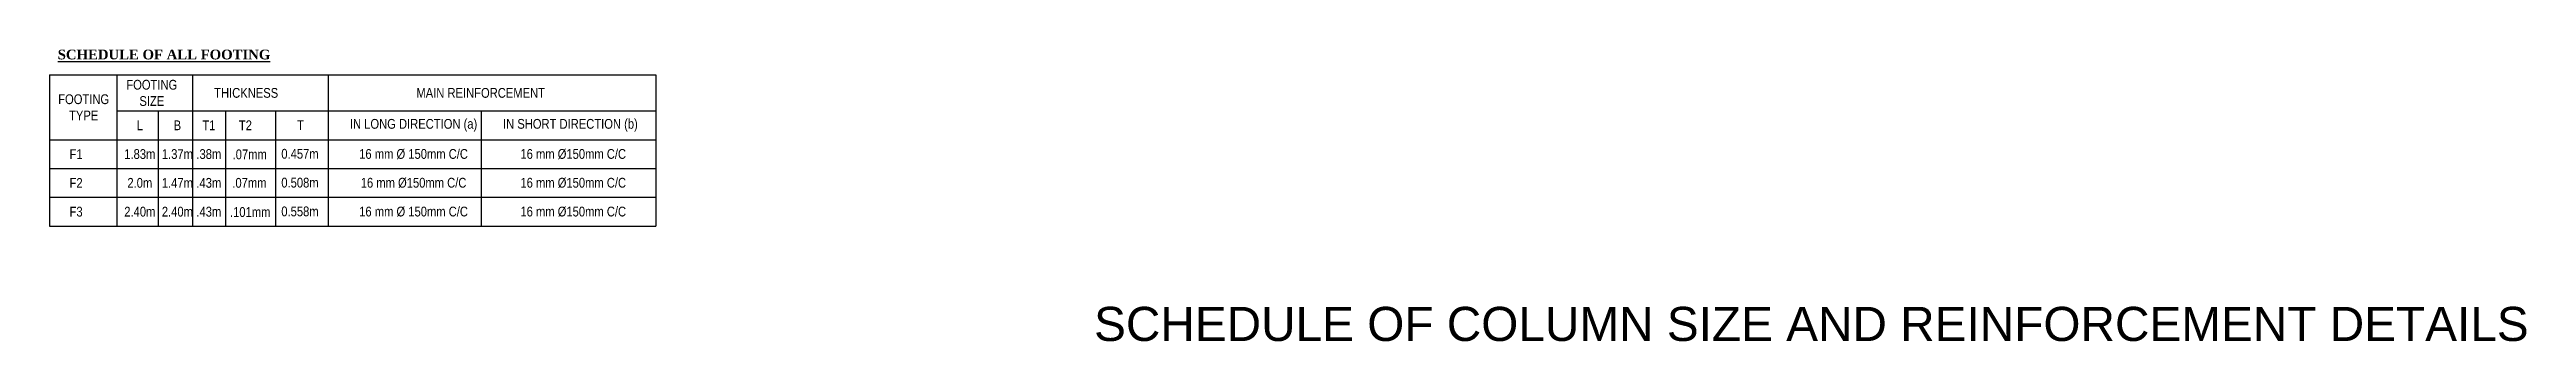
# Model space of a CAD drawing. Header units: inches. Extents: x -4010 to 65129, y -40138 to -1318.
# Drawn here: x 35340 to 35848, y -23389 to -23329 of the extents above; entities that cross this region are included whole.
import ezdxf

# ---------------------------------------------------------------- set-up
doc = ezdxf.new("R2010")
doc.units = ezdxf.units.IN
doc.header["$MEASUREMENT"] = 0
doc.layers.add('FOOTTING_SCH', color=7, linetype='Continuous', lineweight=15)
doc.layers.add('TEX', color=7, linetype='Continuous')
doc.styles.add('ARIAL', font='arial.ttf')
doc.styles.get("Standard").update_dxf_attribs({"font": 'ARIALN.TTF'})

msp = doc.modelspace()

# ---------------------------------------------------------------- linework, layer by layer
at = {"layer": 'TEX'}
for p, q in [((35340.319, -23334.385), (35354.12, -23334.385)), ((35340.319, -23334.385), (35340.319, -23341.752)), ((35354.12, -23334.385), (35362.602, -23334.385)), ((35354.12, -23334.385), (35354.12, -23341.752)), ((35362.602, -23334.385), (35369.63, -23334.385)), ((35369.63, -23334.385), (35376.344, -23334.385)), ((35369.63, -23334.385), (35369.63, -23341.752)), ((35376.344, -23334.385), (35383.592, -23334.385)), ((35383.592, -23334.385), (35389.638, -23334.385)), ((35389.638, -23334.385), (35417.93, -23334.385)), ((35397.414, -23334.385), (35397.414, -23341.752)), ((35417.93, -23334.385), (35464.529, -23334.385)), ((35464.529, -23334.385), (35464.529, -23341.752)), ((35340.319, -23341.752), (35340.319, -23347.655)), ((35354.12, -23341.752), (35362.602, -23341.752)), ((35354.12, -23341.752), (35354.12, -23347.655)), ((35362.602, -23341.752), (35369.63, -23341.752)), ((35362.602, -23341.752), (35362.602, -23347.655)), ((35369.63, -23341.752), (35376.344, -23341.752)), ((35369.63, -23341.752), (35369.63, -23347.655)), ((35376.344, -23341.752), (35383.592, -23341.752)), ((35376.344, -23341.752), (35376.344, -23347.655)), ((35383.592, -23341.752), (35389.638, -23341.752)), ((35386.615, -23341.752), (35386.615, -23347.655)), ((35389.638, -23341.752), (35417.93, -23341.752)), ((35397.414, -23341.752), (35397.414, -23347.655)), ((35417.93, -23341.752), (35464.529, -23341.752)), ((35428.739, -23341.752), (35428.739, -23347.655)), ((35464.529, -23341.752), (35464.529, -23347.655)), ((35340.319, -23347.655), (35354.12, -23347.655)), ((35340.319, -23347.655), (35340.319, -23353.558)), ((35354.12, -23347.655), (35362.602, -23347.655)), ((35354.12, -23347.655), (35354.12, -23353.558)), ((35362.602, -23347.655), (35369.63, -23347.655)), ((35362.602, -23347.655), (35362.602, -23353.558)), ((35369.63, -23347.655), (35376.344, -23347.655)), ((35369.63, -23347.655), (35369.63, -23353.558)), ((35376.344, -23347.655), (35383.592, -23347.655)), ((35376.344, -23347.655), (35376.344, -23353.558)), ((35383.592, -23347.655), (35389.638, -23347.655)), ((35386.615, -23347.655), (35386.615, -23353.558)), ((35389.638, -23347.655), (35417.93, -23347.655)), ((35397.414, -23347.655), (35397.414, -23353.558)), ((35417.93, -23347.655), (35464.529, -23347.655)), ((35428.739, -23347.655), (35428.739, -23353.558)), ((35464.529, -23347.655), (35464.529, -23353.558)), ((35340.319, -23353.558), (35354.12, -23353.558)), ((35340.319, -23353.558), (35340.319, -23365.364)), ((35354.12, -23353.558), (35362.602, -23353.558)), ((35354.12, -23353.558), (35354.12, -23365.364)), ((35362.602, -23353.558), (35369.63, -23353.558)), ((35362.602, -23353.558), (35362.602, -23365.364)), ((35369.63, -23353.558), (35376.344, -23353.558)), ((35369.63, -23353.558), (35369.63, -23365.364)), ((35376.344, -23353.558), (35383.592, -23353.558)), ((35376.344, -23353.558), (35376.344, -23365.364)), ((35383.592, -23353.558), (35389.638, -23353.558)), ((35386.615, -23353.558), (35386.615, -23365.364)), ((35389.638, -23353.558), (35417.93, -23353.558)), ((35397.414, -23353.558), (35397.414, -23365.364)), ((35417.93, -23353.558), (35464.529, -23353.558)), ((35428.739, -23353.558), (35428.739, -23365.364)), ((35464.529, -23353.558), (35464.529, -23365.364)), ((35340.319, -23359.461), (35354.12, -23359.461)), ((35340.319, -23359.461), (35340.319, -23365.364)), ((35340.319, -23359.497), (35340.319, -23365.364)), ((35354.12, -23359.461), (35362.602, -23359.461)), ((35354.12, -23359.461), (35354.12, -23365.364)), ((35354.12, -23359.497), (35354.12, -23365.364)), ((35362.602, -23359.461), (35369.63, -23359.461)), ((35362.602, -23359.461), (35362.602, -23365.364)), ((35362.602, -23359.497), (35362.602, -23365.364)), ((35369.63, -23359.461), (35376.344, -23359.461)), ((35369.63, -23359.461), (35369.63, -23365.364)), ((35369.63, -23359.497), (35369.63, -23365.364)), ((35376.344, -23359.461), (35383.592, -23359.461)), ((35376.344, -23359.461), (35376.344, -23365.364)), ((35376.344, -23359.497), (35376.344, -23365.364)), ((35383.592, -23359.461), (35389.638, -23359.461)), ((35386.615, -23359.461), (35386.615, -23365.364)), ((35386.615, -23359.497), (35386.615, -23365.364)), ((35389.638, -23359.461), (35417.93, -23359.461)), ((35397.414, -23359.461), (35397.414, -23365.364)), ((35397.414, -23359.497), (35397.414, -23365.364)), ((35417.93, -23359.461), (35464.529, -23359.461)), ((35428.739, -23359.461), (35428.739, -23365.364)), ((35428.739, -23359.497), (35428.739, -23365.364)), ((35464.529, -23359.461), (35464.529, -23365.364)), ((35464.529, -23359.497), (35464.529, -23365.364)), ((35340.319, -23365.364), (35354.12, -23365.364)), ((35354.12, -23365.364), (35362.602, -23365.364)), ((35362.602, -23365.364), (35369.63, -23365.364)), ((35369.63, -23365.364), (35376.344, -23365.364)), ((35376.344, -23365.364), (35383.592, -23365.364)), ((35383.592, -23365.364), (35389.638, -23365.364)), ((35389.638, -23365.364), (35417.93, -23365.364)), ((35417.93, -23365.364), (35464.529, -23365.364))]:
    msp.add_line(p, q, dxfattribs=at)

# ---------------------------------------------------------------- texts
at = {"layer": 'FOOTTING_SCH', "color": 7, "insert": (35551.596, -23381.907), "char_height": 7, "width": 488.52143, "attachment_point": 1, "style": 'ARIAL'}
msp.add_mtext('{\\C0; SCHEDULE OF COLUMN SIZE AND REINFORCEMENT DETAILS}', dxfattribs=at)
at = {"layer": 'TEX'}
for s, insert, char_height, width, attachment_point in [('{\\fTimes New Roman|b1|i0|c0|p18;\\LSCHEDULE OF ALL FOOTING}', (35341.992, -23329.192), 2, 72.7601, 1), ('FOOTING \\PSIZE', (35361.27, -23338.069), 2, 30.87337, 5), ('THICKNESS', (35380.604, -23338.069), 2, 44.51414, 5), ('MAIN REINFORCEMENT', (35428.65, -23338.069), 2, 69.83697, 5), ('FOOTING \\PTYPE', (35347.314, -23341.02), 2, 23.53059, 5), ('{\\H1.8519x;L}', (35358.813, -23344.704), 1.08, 19.20441, 5), ('{\\H1.8519x;B}', (35366.511, -23344.704), 1.08, 14.79942, 5), ('{\\H1.8519x;T1}', (35372.952, -23344.704), 1.08, 17.63726, 5), ('T2', (35380.452, -23344.704), 2, 20.4277, 5), ('T', (35391.749, -23344.655), 2, 18.90929, 5), ('IN LONG DIRECTION (a)', (35414.9, -23344.704), 2, 38.66336, 5), ('IN SHORT DIRECTION (b)', (35447.028, -23344.704), 2, 36.42462, 5), ('{\\H1.8519x;F1}', (35345.76, -23350.607), 1.08, 26.6392, 5), ('{\\H1.852x;1.83m}', (35358.813, -23350.607), 1.08, 19.20441, 5), ('{\\H1.852x;1.37m}', (35366.511, -23350.607), 1.08, 14.79942, 5), ('{\\H1.852x;.38m}', (35372.952, -23350.607), 1.08, 17.63726, 5), ('{\\H1.852x;.07mm}', (35381.326, -23350.674), 1.08, 20.4277, 5), ('{\\H1.852x;0.457m}', (35391.626, -23350.558), 1.08, 18.90929, 5), ('16 mm %%C 150mm C/C', (35414.9, -23350.607), 2, 38.66336, 5), ('16 mm %%C150mm C/C', (35447.613, -23350.607), 2, 37.5933, 5), ('{\\H1.852x;F2}', (35345.76, -23356.509), 1.08, 26.6392, 5), ('{\\H1.852x;2.0m}', (35358.813, -23356.509), 1.08, 19.20441, 5), ('{\\H1.852x;1.47m}', (35366.511, -23356.509), 1.08, 14.79942, 5), ('{\\H1.852x;.43m}', (35372.952, -23356.509), 1.08, 17.63726, 5), ('{\\H1.852x;.07mm}', (35381.266, -23356.509), 1.08, 20.4277, 5), ('{\\H1.852x;0.508m}', (35391.626, -23356.461), 1.08, 18.90929, 5), ('16 mm %%C150mm C/C', (35414.9, -23356.509), 2, 38.66336, 5), ('16 mm %%C150mm C/C', (35447.613, -23356.509), 2, 37.5933, 5), ('{\\H1.852x;F3}', (35345.76, -23362.412), 1.08, 26.6392, 5), ('{\\H1.852x;2.40m}', (35358.813, -23362.412), 1.08, 19.20441, 5), ('{\\H1.852x;2.40m}', (35366.511, -23362.412), 1.08, 14.79942, 5), ('{\\H1.852x;.43m}', (35372.952, -23362.412), 1.08, 17.63726, 5), ('{\\H1.852x;.101mm}', (35381.429, -23362.493), 1.08, 20.4277, 5), ('{\\H1.852x;0.558m}', (35391.626, -23362.363), 1.08, 18.90929, 5), ('16 mm %%C 150mm C/C', (35414.9, -23362.412), 2, 38.66336, 5), ('16 mm %%C150mm C/C', (35447.613, -23362.412), 2, 37.5933, 5)]:
    msp.add_mtext(s, dxfattribs=dict(at, insert=insert, char_height=char_height, width=width, attachment_point=attachment_point))

doc.saveas('drawing.dxf')
